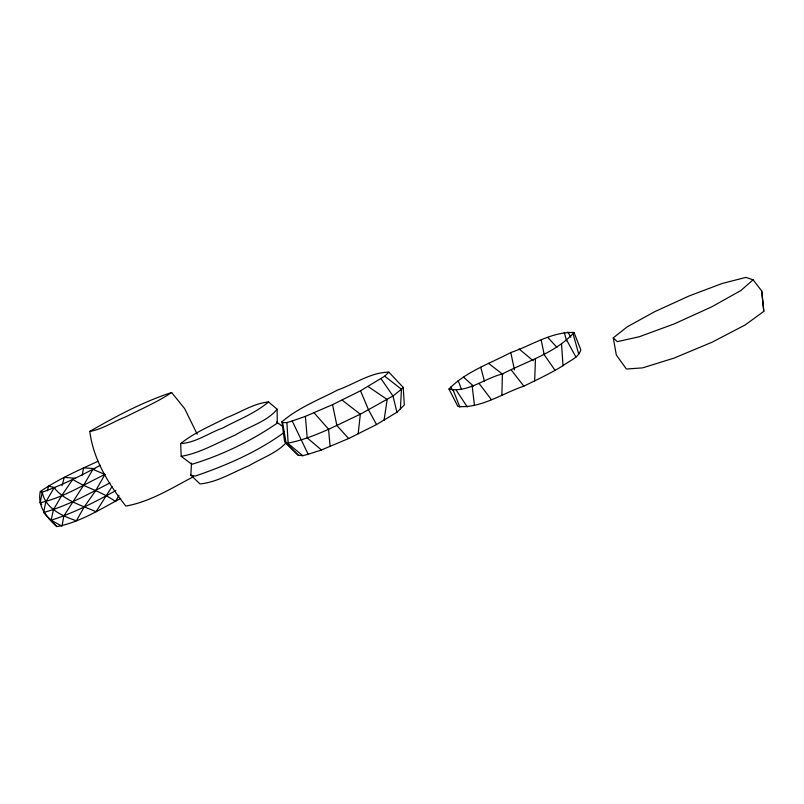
<?xml version="1.0" encoding="UTF-8"?>
<svg xmlns="http://www.w3.org/2000/svg" width="804" height="804" viewBox="0 0 804 804"><rect width="100%" height="100%" fill="white"/><g stroke="black" fill="none" stroke-linecap="round" stroke-linejoin="round"><path stroke-width="1.21" d="M120.731 498.39C100.329 509.193 79.696 522.399 56.833 526.6C46.692 517.555 37.115 506.098 40.331 491.465C58.33 479.224 78.35 470.28 98.098 461.255M501.887 395.498L502.389 373.96C526.469 361.398 555.463 353.117 574.036 332.504C551.644 331.539 531.364 345.569 510.781 352.544C489.807 363.659 465.797 371.689 448.964 389.035L457.908 406.442C481.003 408.613 502.55 393.277 523.846 386.161C537.062 379.649 550.479 373.448 563.011 365.669C569.131 360.775 578.307 358.182 580.83 349.941L574.036 332.504M534.65 380.925L535.484 358.433M400.382 409.407L401.467 389.247L403.226 387.367L388.834 372.151C370.775 372.302 354.353 384.141 337.62 390.02C318.736 399.839 298.183 407.718 281.933 421.798L284.526 441.326L286.194 443.456L298.254 455.235L302.766 455.687L308.143 454.26L321.439 449.969L348.645 438.512L376.533 424.572L396.935 412.251L404.311 404.995L403.226 387.367M285.812 443.115C276.063 453.436 261.31 458.28 249.23 465.586C233.14 472.199 217.633 482.159 200.015 483.958L190.819 475.144L191.513 463.064M358.152 433.909L360.333 414.231L392.975 395.99L401.467 389.247L384.714 376.171L360.534 390.784L332.544 404.653L305.389 416.371L292.224 420.984L286.917 422.592L282.596 422.542L281.933 421.798M384.071 420.231L387.186 399.498L368.142 386.543M82.259 475.144L83.556 467.827L94.792 468.642M41.728 504.621L40.2 502.731L42.25 492.179C62.38 484.983 81.596 475.405 100.379 465.255M47.466 490.822L48.491 486.008L55.375 487.797M56.833 526.6L43.587 512.52L45.838 501.897L54.089 487.777C64.551 500.731 81.375 505.354 96.108 511.696L112.007 486.631M62.059 485.716L64.29 477.375L75.425 478.29M118.982 495.274L115.505 501.575C102.47 491.817 86.34 488.078 72.742 479.385L61.707 495.596L53.386 509.766L51.154 520.218L62.008 526.218L63.828 515.937L83.475 485.485L92.932 469.355L104.912 474.471L95.797 490.49L84.179 506.972L76.41 520.771C62.179 516.007 45.416 508.54 42.25 492.179L40.331 491.465M277.139 409.256C266.737 421.959 248.918 426.371 235.341 435.034C217.552 442.562 200.437 453.064 181.181 456.33L180.689 443.557C194.397 432.532 210.949 425.849 226.426 417.748C240.336 412.472 253.511 403.447 268.526 401.93L277.139 409.256L277.249 423.135C251.18 441.004 222.075 455.114 191.834 464.31L181.181 456.33M384.714 376.171L388.834 372.151M284.485 432.22C257.742 451.818 226.477 465.395 195.141 476.089L190.819 475.144M753.107 279.822L740.836 290.546L711.691 306.857L674.074 323.962L639.291 336.735L617.281 341.66L613.271 337.861L627.2 326.836L654.808 311.62L689.249 295.902L722.374 283.42L745.921 277.4L753.107 279.822L761.71 290.968L763.8 311.359L745.187 324.947L711.972 342.263L674.003 358.122L642.627 367.87L626.386 369.026L616.316 354.966L613.271 337.861M268.526 401.93C255.039 413.427 238.054 419.758 222.587 428.08C208.749 432.954 195.593 442.853 180.689 443.557M197.171 434.13L184.669 408.663L171.634 392.523C157.363 402.09 141.464 408.874 126.188 416.633C114.067 421.236 102.631 429.266 89.807 431.406C93.294 459.597 108.661 484.119 125.796 506.058C150.026 501.877 171.775 488.058 193.352 476.782M89.807 431.406C115.866 416.351 143.052 401.839 171.634 392.523M115.846 490.54C95.123 502.078 73.777 512.942 51.154 520.218L49.446 518.771M109.857 482.933C88.46 494.138 66.953 506.017 43.587 512.52M104.912 474.471C83.767 484.521 63.214 497.706 40.2 502.731M448.964 389.035C467.275 393.136 485.234 378.071 502.389 373.96M276.656 422.02L282.405 426.281M488.5 363.318L502.832 374.423M342.072 400.05L360.333 414.231C336.333 425.286 312.364 438.833 286.194 443.456L282.596 422.542M302.766 455.687L288.154 443.597L286.917 422.592M519.062 348.956L533.223 360.755M321.439 449.969L307.208 437.909L305.389 416.371M463.546 377.187L473.496 386.091M284.526 441.326L298.254 455.235M547.916 337.549L556.911 347.358M348.645 438.512L336.896 425.557L332.544 404.653M314.042 412.764L328.545 429.175L330.112 446.471M511.354 370.111L523.846 386.161M450.491 387.136L453.436 390.985M479.023 383.407L491.405 399.658M543.836 354.172L555.112 370.423M381.166 378.845L392.975 395.99L396.935 412.251M456.26 390.252L467.305 407.015M567.835 332.032L570.82 337.198M376.533 424.572L368.614 410.05L360.534 390.784M566.83 340.333L575.965 357.107M292.224 420.984L308.143 454.26M453.285 390.412L459.898 407.176M458.159 380.543L461.526 389.538M573.162 334.142L578.759 354.212M564.307 332.504L566.599 340.926M480.712 367.267L484.43 381.056M541.122 339.911L544.248 354.644M510.781 352.544L514.47 369.92M472.119 385.709L474.43 405.095M763.8 311.359L761.71 290.968M561.534 343.74L563.011 365.669"/></g></svg>
